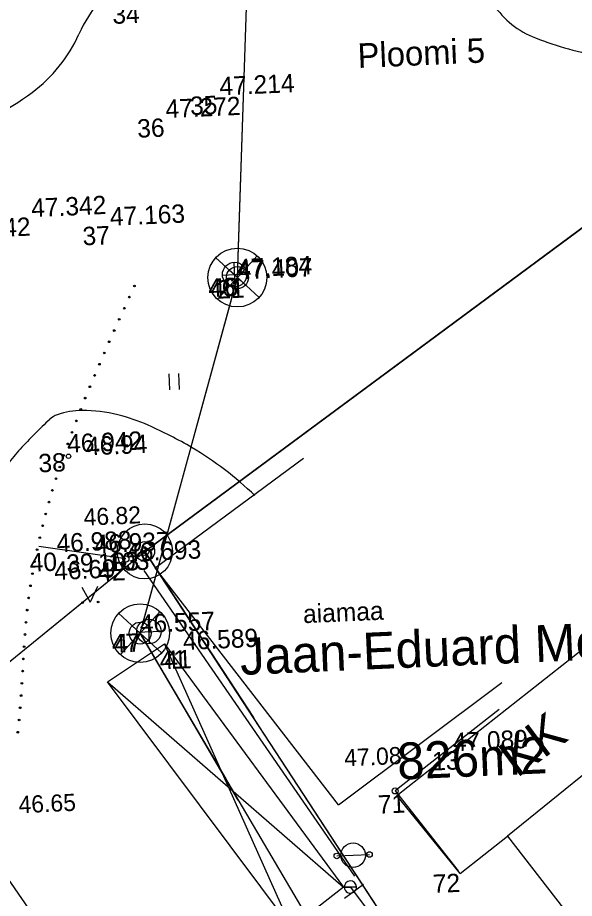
# Model space of a CAD drawing. Extents: x 642106 to 642351, y 6456946 to 6457148.
# Drawn here: x 642201.08 to 642223.85, y 6456976.75 to 6457012.76 of the extents above; entities that cross this region are included whole.
import ezdxf

# ---------------------------------------------------------------- set-up
doc = ezdxf.new("R2010")
doc.units = 0
for name, color, linetype in [('Level 10', 7, 'Continuous'), ('Level 12', 7, 'Continuous'), ('Level 13', 7, 'Continuous'), ('Level 15', 7, 'Continuous'), ('Level 16', 7, 'Continuous'), ('Level 17', 7, 'Continuous'), ('Level 18', 7, 'Continuous'), ('Level 19', 7, 'Continuous'), ('Level 20', 7, 'Continuous'), ('Level 24', 7, 'Continuous'), ('Level 4', 7, 'Continuous'), ('Level 40', 7, 'Continuous'), ('Level 49', 7, 'Continuous'), ('Level 5', 7, 'Continuous'), ('Level 6', 7, 'Continuous'), ('Level 63', 7, 'Continuous'), ('Level 7', 7, 'Continuous'), ('Level 8', 7, 'Continuous'), ('Level 9', 7, 'Continuous'), ('VEEKAEV', 7, 'Continuous')]:
    doc.layers.add(name, color=color, linetype=linetype)

# ---------------------------------------------------------------- blocks, each defined once
blk = doc.blocks.new('VBEK10')
at = {"layer": 'Level 4'}
for radius in [500, 71.4]:
    blk.add_circle((0, 0), radius, dxfattribs=at)
blk = doc.blocks.new('2KANK6')
at = {"layer": 'Level 20'}
for q in [(0, 300), (-300, 0), (300, 0), (0, -300)]:
    blk.add_line((0, 0), q, dxfattribs=at)
blk.add_circle((0, 0), 300, dxfattribs=at)
blk = doc.blocks.new('KHEIN5')
at = {"layer": 'Level 6'}
for p, q in [((-210.89, 335.09), (-210.89, -326.54)), ((182.28, 335.09), (182.28, -326.54))]:
    blk.add_line(p, q, dxfattribs=at)
blk = doc.blocks.new('KMURU4')
at = {"layer": 'Level 6'}
for p in [(-318, 628), (318, 628), (0, 0), (0, 0)]:
    blk.add_line(p, (0, 0), dxfattribs=at)
for centre in [(-318, -8), (318, -8)]:
    blk.add_circle(centre, 34.5, dxfattribs=at)
blk = doc.blocks.new('OVANT0')
at = {"layer": 'Level 16'}
blk.add_line((-667, 0), (667, 0), dxfattribs=at)
for centre in [(-667, 0), (667, 0)]:
    blk.add_circle(centre, 114, dxfattribs=at)
at = {"layer": 'Level 24'}
blk.add_circle((0, 0), 500, dxfattribs=at)
blk = doc.blocks.new('AAP3')
at = {"layer": 'Level 6'}
blk.add_circle((0, 0), 34.5, dxfattribs=at)
blk = doc.blocks.new('PM6')
at = {"layer": 'Level 12'}
for p, q in [((0, 0), (-250, 0)), ((-250, 0), (0, 0)), ((250, 0), (0, 0)), ((0, 0), (250, 0))]:
    blk.add_line(p, q, dxfattribs=at)
for start, end in [(0, 180), (180, 0)]:
    blk.add_arc((0, 0), 250, start, end, dxfattribs=at)
blk = doc.blocks.new('OK4')
at = {"layer": 'Level 15'}
for p, q in [((0, -500), (0, 500)), ((-500, 0), (500, 0)), ((-500, 0), (-500, 0)), ((-500, 0), (-500, 0))]:
    blk.add_line(p, q, dxfattribs=at)
blk.add_circle((0, 0), 500, dxfattribs=at)
blk = doc.blocks.new('2KANK7')
at = {"layer": 'Level 9'}
for q in [(0, 300), (-300, 0), (300, 0), (0, -300)]:
    blk.add_line((0, 0), q, dxfattribs=at)
blk.add_circle((0, 0), 300, dxfattribs=at)
blk = doc.blocks.new('VKANK5')
at = {"layer": 'VEEKAEV'}
for q in [(-500, 0), (0, 500), (500, 0), (0, -500)]:
    blk.add_line((0, 0), q, dxfattribs=at)
blk.add_circle((0, 0), 500, dxfattribs=at)
blk = doc.blocks.new('VBEK11')
at = {"layer": 'Level 6'}
for radius in [500, 71.4]:
    blk.add_circle((0, 0), radius, dxfattribs=at)
blk = doc.blocks.new('MUMM')
at = {"layer": 'Level 18'}
blk.add_circle((0, 0), 90.9, dxfattribs=at)
blk = doc.blocks.new('MUMM0')
at = {"layer": 'Level 13'}
blk.add_circle((0, 0), 90.9, dxfattribs=at)
blk = doc.blocks.new('VBEK20')
at = {"layer": 'Level 18'}
for radius in [500, 71.4]:
    blk.add_circle((0, 0), radius, dxfattribs=at)
blk = doc.blocks.new('MUMM1')
at = {"layer": 'Level 13'}
blk.add_circle((0, 0), 90.9, dxfattribs=at)
blk = doc.blocks.new('VBEK21')
at = {"layer": 'Level 18'}
for radius in [500, 71.4]:
    blk.add_circle((0, 0), radius, dxfattribs=at)
blk = doc.blocks.new('2KAN13')
at = {"layer": 'Level 7'}
for q in [(0, 300), (-300, 0), (300, 0), (0, -300)]:
    blk.add_line((0, 0), q, dxfattribs=at)
blk.add_circle((0, 0), 300, dxfattribs=at)
blk = doc.blocks.new('VBEK23')
at = {"layer": 'Level 8'}
for radius in [500, 71.4]:
    blk.add_circle((0, 0), radius, dxfattribs=at)

msp = doc.modelspace()

# ---------------------------------------------------------------- linework, layer by layer
at = {"layer": 'Level 10'}
for p, q in [((642210.066, 6457002.13), (642210.913, 6457027.662)), ((642206.091, 6456987.593), (642210.066, 6457002.13)), ((642220.207, 6456963.675), (642206.091, 6456987.593))]:
    msp.add_line(p, q, dxfattribs=at)
at = {"layer": 'Level 12'}
for p, q in [((642210.066, 6457002.13), (642210.913, 6457027.662)), ((642206.283, 6456990.934), (642227.486, 6457006.618)), ((642206.091, 6456987.593), (642210.066, 6457002.13)), ((642206.283, 6456990.934), (642210.719, 6456984.143)), ((642206.091, 6456987.593), (642210.082, 6456980.767))]:
    msp.add_line(p, q, dxfattribs=at)
at = {"layer": 'Level 16'}
for centre, radius, start, end in [((642209.179, 6457009.555), 6.138, 140.3484, 155.7138), ((642223.519, 6457015.265), 3.568, 213.5094, 249.166), ((642197.99, 6457014.604), 6.138, 306.8987, 335.7138), ((642228.157, 6457027.452), 16.608, 249.166, 259.0719), ((642195.822, 6457017.491), 9.747, 284.5501, 306.8987), ((642202.99, 6456995.691), 0.877, 109.3412, 132.763), ((642203.723, 6456993.604), 3.089, 89.9926, 109.3412), ((642203.722, 6456990.551), 6.142, 76.3044, 89.9926), ((642203.418, 6456989.304), 7.425, 66.1394, 76.3044), ((642216.254, 6456981.349), 20.411, 132.763, 137.585), ((642199.384, 6456980.183), 17.398, 59.5038, 66.1394), ((642207.584, 6456989.27), 8.668, 137.585, 142.9158), ((642201.382, 6456983.576), 13.461, 52.6923, 59.5038), ((642200.944, 6456983.002), 14.183, 46.0567, 52.6923)]:
    msp.add_arc(centre, radius, start, end, dxfattribs=at)
at = {"layer": 'Level 17'}
for centre, radius, start, end in [((642202.99, 6456995.691), 0.877, 129.1218, 132.763), ((642202.99, 6456995.691), 0.877, 129.1218, 132.763), ((642216.254, 6456981.349), 20.411, 132.763, 137.585), ((642216.254, 6456981.349), 20.411, 132.763, 137.585), ((642207.584, 6456989.27), 8.668, 137.585, 142.9158), ((642207.584, 6456989.27), 8.668, 137.585, 142.9158)]:
    msp.add_arc(centre, radius, start, end, dxfattribs=at)
at = {"layer": 'Level 19'}
for p, q in [((642216.593, 6456980.95), (642224.751, 6456987.387)), ((642227.54, 6456984.495), (642221.111, 6456979.29)), ((642219.182, 6456977.768), (642216.593, 6456980.95)), ((642219.182, 6456977.768), (642221.111, 6456979.29)), ((642221.111, 6456979.29), (642224.988, 6456974.292))]:
    msp.add_line(p, q, dxfattribs=at)
at = {"layer": 'Level 4'}
for p, q in [((642230.64, 6457008.951), (642206.283, 6456990.934)), ((642196.774, 6456983.195), (642206.283, 6456990.934)), ((642212.613, 6456981.251), (642206.283, 6456990.934)), ((642202.1, 6456975.523), (642196.774, 6456983.195)), ((642214.448, 6456976.753), (642215.229, 6456977.327)), ((642214.688, 6456977.213), (642216.798, 6456974.422))]:
    msp.add_line(p, q, dxfattribs=at)
at = {"layer": 'Level 40'}
msp.add_line((642230.64, 6457008.951), (642206.283, 6456990.934), dxfattribs=at)
msp.add_line((642230.64, 6457008.951), (642206.283, 6456990.934), dxfattribs=at)
for points in [[(642245.661, 6456986.628), (642221.367, 6456967.862), (642206.283, 6456990.934), (642230.64, 6457008.951)], [(642206.283, 6456990.934), (642230.64, 6457008.951), (642245.661, 6456986.628), (642221.367, 6456967.862)]]:
    msp.add_lwpolyline(points, close=True, dxfattribs=at)
at = {"layer": 'Level 49'}
msp.add_line((642206.283, 6456990.934), (642206.283, 6456990.934), dxfattribs=at)
msp.add_line((642206.283, 6456990.934), (642206.283, 6456990.934), dxfattribs=at)
msp.add_line((642206.283, 6456990.934), (642206.283, 6456990.934), dxfattribs=at)
at = {"layer": 'Level 5'}
for p, q in [((642210.081, 6457002.581), (642210.898, 6457027.212)), ((642206.21, 6456988.028), (642209.947, 6457001.695)), ((642196.774, 6456983.195), (642205.856, 6456990.586)), ((642196.774, 6456983.195), (642205.856, 6456990.586)), ((642209.603, 6456981.642), (642206.32, 6456987.205)), ((642204.255, 6456972.418), (642196.774, 6456983.195)), ((642204.255, 6456972.418), (642196.774, 6456983.195))]:
    msp.add_line(p, q, dxfattribs=at)
at = {"layer": 'Level 6'}
for p, q in [((642205.509, 6456990.626), (642201.946, 6456991.138)), ((642214.197, 6456980.57), (642220.881, 6456985.577))]:
    msp.add_line(p, q, dxfattribs=at)
msp.add_lwpolyline([(642214.197, 6456980.57), (642206.699, 6456990.264), (642212.771, 6456994.745)], dxfattribs=at)
at = {"layer": 'Level 63'}
for p, q in [((642212.284, 6456975.548), (642207.086, 6456987.152)), ((642204.756, 6456985.597), (642214.406, 6456977.205)), ((642220.764, 6456984.469), (642216.518, 6456981.143)), ((642216.518, 6456981.143), (642219.101, 6456977.875))]:
    msp.add_line(p, q, dxfattribs=at)
msp.add_lwpolyline([(642204.756, 6456985.597), (642207.086, 6456987.152), (642214.406, 6456977.205), (642212.284, 6456975.548)], close=True, dxfattribs=at)
at = {"layer": 'Level 7'}
msp.add_line((642206.246, 6456990.153), (642214.86, 6456977.661), dxfattribs=at)
at = {"layer": 'Level 8'}
for p, q in [((642196.774, 6456983.195), (642206.283, 6456990.934)), ((642221.367, 6456967.862), (642206.283, 6456990.934)), ((642204.255, 6456972.418), (642196.774, 6456983.195))]:
    msp.add_line(p, q, dxfattribs=at)
at = {"layer": 'Level 9'}
for p, q in [((642196.774, 6456983.195), (642206.283, 6456990.934)), ((642210.902, 6456983.869), (642206.283, 6456990.934)), ((642204.255, 6456972.418), (642196.774, 6456983.195))]:
    msp.add_line(p, q, dxfattribs=at)
for centre in [(642205.509, 6456990.626), (642216.518, 6456981.143)]:
    msp.add_circle(centre, 0.125, dxfattribs=at)

# ---------------------------------------------------------------- block references
at = {"layer": 'Level 12', "xscale": 0.0010016049106454617, "yscale": 0.0010016049106454613, "rotation": 2.501003485659088}
msp.add_blockref('PM6', (642214.688, 6456977.213), dxfattribs=at)
at = {"layer": 'Level 13', "xscale": 0.0010016049106454617, "yscale": 0.0010016049106454613, "rotation": 2.501003485659088}
for name in ['MUMM0', 'MUMM1']:
    msp.add_blockref(name, (642205.407, 6456990.445), dxfattribs=at)
at = {"layer": 'Level 15', "xscale": 0.0010016049106454617, "yscale": 0.0010016049106454613, "rotation": 2.501003485659088}
for p in [(642209.954, 6457002.255), (642206.449, 6456987.658)]:
    msp.add_blockref('OK4', p, dxfattribs=at)
at = {"layer": 'Level 16', "xscale": 0.0010016049106454617, "yscale": 0.0010016049106454613, "rotation": 2.501003485659088}
msp.add_blockref('OVANT0', (642214.8, 6456978.514), dxfattribs=at)
at = {"layer": 'Level 18'}
for name, p, xscale, yscale, rotation in [('MUMM', (642203.162, 6456994.824), 0.0010016049106454617, 0.0010016049106454613, 2.501003485659088), ('VBEK20', (642206.283, 6456990.934), 0.00010016049106454618, 0.00010016049106454615, 2.5010034856590875), ('VBEK21', (642206.283, 6456990.934), 0.00010016049106454618, 0.00010016049106454615, 2.5010034856590875), ('MUMM', (642205.407, 6456990.445), 0.0010016049106454617, 0.0010016049106454613, 2.501003485659088)]:
    msp.add_blockref(name, p, dxfattribs=dict(at, xscale=xscale, yscale=yscale, rotation=rotation))
at = {"layer": 'Level 20', "xscale": 0.004006419192831893, "yscale": 0.004006419192831892, "rotation": 47.501003485659076}
for p in [(642210.066, 6457002.13), (642206.091, 6456987.593)]:
    msp.add_blockref('2KANK6', p, dxfattribs=at)
at = {"layer": 'Level 4', "xscale": 0.002253611048952289, "yscale": 0.002253611048952289, "rotation": 2.5010034856590875}
msp.add_blockref('VBEK10', (642206.283, 6456990.934), dxfattribs=at)
at = {"layer": 'Level 6'}
for name, p, xscale, yscale, rotation in [('AAP3', (642205.858, 6457001.787), 0.0010016049106454617, 0.0010016049106454617, 65.37359428867981), ('AAP3', (642205.65, 6457001.332), 0.0010016049106454617, 0.0010016049106454617, 65.43815259893212), ('AAP3', (642205.442, 6457000.876), 0.0010016049106454617, 0.0010016049106454617, 65.54582074044244), ('AAP3', (642205.235, 6457000.42), 0.0010016049106454617, 0.0010016049106454615, 65.69668804667516), ('AAP3', (642205.03, 6456999.963), 0.0010016049106454615, 0.0010016049106454615, 65.89089136869266), ('AAP3', (642204.826, 6456999.506), 0.0010016049106454617, 0.0010016049106454615, 66.12858850185688), ('AAP3', (642204.625, 6456999.047), 0.0010016049106454615, 0.0010016049106454617, 66.40996803567056), ('AAP3', (642204.426, 6456998.588), 0.0010016049106454615, 0.0010016049106454615, 66.73523341194064), ('AAP3', (642204.229, 6456998.127), 0.0010016049106454615, 0.0010016049106454615, 67.10468055432548), ('KHEIN5', (642207.486, 6456997.87), 0.0010016049106454617, 0.0010016049106454613, 2.501003485659088), ('AAP3', (642204.036, 6456997.665), 0.0010016049106454615, 0.0010016049106454613, 67.51833609827915), ('AAP3', (642203.846, 6456997.202), 0.0010016049106454615, 0.0010016049106454615, 67.9766010383341), ('AAP3', (642203.661, 6456996.737), 0.0010016049106454615, 0.0010016049106454617, 68.47962267025444), ('AAP3', (642203.479, 6456996.27), 0.0010016049106454617, 0.001001604910645462, 69.0275199566057), ('AAP3', (642203.302, 6456995.801), 0.0010016049106454615, 0.0010016049106454613, 69.62045743453908), ('AAP3', (642203.13, 6456995.331), 0.001001604910645462, 0.0010016049106454617, 70.25849164399163), ('AAP3', (642202.964, 6456994.859), 0.0010016049106454615, 0.0010016049106454617, 70.94156717151611), ('AAP3', (642202.804, 6456994.384), 0.001001604910645462, 0.0010016049106454615, 71.66952806508337), ('AAP3', (642202.649, 6456993.908), 0.0010016049106454617, 0.0010016049106454617, 72.4422409638543), ('AAP3', (642202.502, 6456993.429), 0.0010016049106454617, 0.0010016049106454617, 73.25915451050177), ('AAP3', (642202.361, 6456992.949), 0.0010016049106454617, 0.0010016049106454617, 74.11993246700654), ('AAP3', (642202.228, 6456992.466), 0.0010016049106454617, 0.001001604910645462, 75.02355418065588), ('AAP3', (642202.102, 6456991.981), 0.0010016049106454613, 0.0010016049106454617, 75.96922128504765), ('AAP3', (642201.985, 6456991.494), 0.0010016049106454617, 0.0010016049106454617, 76.95582598879587), ('VBEK11', (642206.283, 6456990.934), 0.0008012839285163694, 0.0008012839285163692, 2.5010034856590875), ('AAP3', (642201.876, 6456991.006), 0.0010016049106454617, 0.0010016049106454617, 77.98197874131115), ('AAP3', (642201.777, 6456990.515), 0.0010016049106454617, 0.001001604910645462, 79.0458631839744), ('AAP3', (642201.686, 6456990.022), 0.0010016049106454617, 0.0010016049106454617, 80.14572839010697), ('AAP3', (642201.605, 6456989.528), 0.0010016049106454617, 0.0010016049106454613, 81.27941418117909), ('KMURU4', (642204.052, 6456988.863), 0.0010016049106454617, 0.0010016049106454613, 2.501003485659088), ('AAP3', (642201.534, 6456989.033), 0.0010016049106454615, 0.0010016049106454615, 82.4444515655831), ('AAP3', (642201.474, 6456988.536), 0.0010016049106454617, 0.0010016049106454617, 83.63815328195385), ('AAP3', (642201.423, 6456988.037), 0.0010016049106454615, 0.0010016049106454617, 84.75279964533951), ('AAP3', (642201.381, 6456987.538), 0.0010016049106454617, 0.0010016049106454617, 85.60365547617126), ('AAP3', (642201.346, 6456987.039), 0.001001604910645462, 0.0010016049106454617, 86.19542158542474), ('AAP3', (642201.314, 6456986.539), 0.0010016049106454617, 0.0010016049106454622, 86.53373253514964), ('AAP3', (642201.284, 6456986.039), 0.0010016049106454617, 0.0010016049106454615, 86.6208562655688), ('AAP3', (642201.254, 6456985.54), 0.0010016049106454615, 0.0010016049106454615, 86.45542228071149), ('AAP3', (642201.222, 6456985.04), 0.0010016049106454617, 0.0010016049106454615, 86.0322785937381), ('AAP3', (642201.184, 6456984.541), 0.001001604910645462, 0.001001604910645462, 85.34238064418342), ('AAP3', (642201.14, 6456984.042), 0.0010016049106454615, 0.0010016049106454615, 84.37285086514166), ('AAP3', (642201.085, 6456983.544), 0.0010016049106454617, 0.0010016049106454615, 83.107198535952)]:
    msp.add_blockref(name, p, dxfattribs=dict(at, xscale=xscale, yscale=yscale, rotation=rotation))
at = {"layer": 'Level 7', "xscale": 0.0015024096708214604, "yscale": 0.0015024096708214606, "rotation": -42.498996514340924}
for p in [(642210.066, 6457002.13), (642206.091, 6456987.593)]:
    msp.add_blockref('2KAN13', p, dxfattribs=at)
at = {"layer": 'Level 8', "xscale": 0.0008012839285163694, "yscale": 0.0008012839285163692, "rotation": 2.5010034856590875}
msp.add_blockref('VBEK23', (642206.283, 6456990.934), dxfattribs=at)
at = {"layer": 'Level 9'}
for name, p, xscale, yscale, rotation in [('2KANK7', (642210.066, 6457002.13), 0.0015024096708214604, 0.0015024096708214606, -42.498996514340924), ('VKANK5', (642210.09, 6457002.053), 0.00010016049106454618, 0.00010016049106454615, 2.5010034856590875), ('2KANK7', (642206.091, 6456987.593), 0.0015024096708214604, 0.0015024096708214606, -42.498996514340924)]:
    msp.add_blockref(name, p, dxfattribs=dict(at, xscale=xscale, yscale=yscale, rotation=rotation))

# ---------------------------------------------------------------- texts
at = {"layer": 'Level 13'}
for s, height, rotation, p in [('46.69', 0.7512, 2.501, (642202.59, 6456989.761)), ('46.69', 0.7512, 2.501, (642202.59, 6456989.761)), ('103', 0.7512, 2.501, (642204.809, 6456990.117)), ('KK', 1.5024, 36.5469, (642221.503, 6456981.65))]:
    msp.add_text(s, height=height, rotation=rotation, dxfattribs=at).set_placement(p)
at = {"layer": 'Level 18'}
for s, p in [('46.94', (642203.891, 6456994.855)), ('46.69', (642202.59, 6456989.761))]:
    msp.add_text(s, height=0.7512, rotation=2.501, dxfattribs=at).set_placement(p)
at = {"layer": 'Level 4'}
for s, p in [('38', (642201.946, 6456994.162)), ('38', (642201.946, 6456994.162)), ('40', (642201.589, 6456990.097)), ('40', (642201.589, 6456990.097)), ('39', (642203.087, 6456990.054)), ('39', (642203.087, 6456990.054)), ('103', (642204.809, 6456990.117)), ('103', (642204.809, 6456990.117)), ('103', (642204.809, 6456990.117)), ('42', (642204.388, 6456989.713)), ('42', (642204.388, 6456989.713)), ('47', (642205.054, 6456986.796)), ('47', (642205.054, 6456986.796)), ('41', (642207.094, 6456986.116)), ('41', (642207.094, 6456986.116))]:
    msp.add_text(s, height=0.7512, rotation=2.501, dxfattribs=at).set_placement(p)
at = {"layer": 'Level 5'}
for s, p in [('34', (642204.968, 6457012.498)), ('35', (642208.146, 6457008.773)), ('36', (642205.987, 6457007.846)), ('42', (642200.509, 6457003.797)), ('37', (642203.75, 6457003.446)), ('46', (642208.887, 6457001.327)), ('46', (642208.994, 6457001.331)), ('46', (642208.994, 6457001.331)), ('21', (642209.254, 6457001.264)), ('38', (642201.946, 6456994.162)), ('40', (642201.589, 6456990.097)), ('39', (642203.087, 6456990.054)), ('103', (642204.389, 6456990.099)), ('103', (642204.389, 6456990.099)), ('103', (642204.809, 6456990.117)), ('103', (642204.809, 6456990.117)), ('103', (642204.809, 6456990.117)), ('103', (642204.809, 6456990.117)), ('103', (642204.809, 6456990.117)), ('103', (642204.809, 6456990.117)), ('42', (642204.382, 6456989.713)), ('42', (642204.388, 6456989.713)), ('42', (642204.388, 6456989.713)), ('47', (642204.947, 6456986.791)), ('47', (642205.054, 6456986.796)), ('47', (642205.054, 6456986.796)), ('41', (642206.903, 6456986.107)), ('41', (642207.094, 6456986.116)), ('41', (642207.094, 6456986.116)), ('13', (642218.043, 6456981.974)), ('71', (642215.829, 6456980.209)), ('72', (642218.074, 6456976.968))]:
    msp.add_text(s, height=0.7512, rotation=2.501, dxfattribs=at).set_placement(p)
at = {"layer": 'Level 6'}
for s, height, p in [('Ploomi 5', 1.0016, (642215.005, 6457010.698)), ('aiamaa', 0.7512, (642212.766, 6456988)), ('Jaan-Eduard Mekk', 1.50241, (642210.202, 6456985.881)), ('826m2', 1.5024, (642216.629, 6456981.601))]:
    msp.add_text(s, height=height, rotation=2.501, dxfattribs=at).set_placement(p)
at = {"layer": 'Level 63'}
for s, p in [('47.214', (642209.348, 6457009.578)), ('47.272', (642207.142, 6457008.648)), ('47.342', (642201.652, 6457004.599)), ('47.163', (642204.87, 6457004.247)), ('47.184', (642210.066, 6457002.13)), ('47.184', (642210.066, 6457002.13)), ('47.184', (642210.066, 6457002.13)), ('47.407', (642210.09, 6457002.053)), ('46.942', (642203.119, 6456994.965)), ('46.988', (642202.685, 6456990.897)), ('46.937', (642204.242, 6456990.857)), ('46.693', (642205.532, 6456990.515)), ('46.693', (642205.532, 6456990.515)), ('46.693', (642205.532, 6456990.515)), ('46.557', (642206.091, 6456987.593)), ('46.557', (642206.091, 6456987.593)), ('46.557', (642206.091, 6456987.593)), ('46.589', (642207.859, 6456986.901)), ('46.589', (642207.859, 6456986.901)), ('46.589', (642207.859, 6456986.901)), ('47.089', (642218.89, 6456982.763))]:
    msp.add_text(s, height=0.7512, rotation=2.501, dxfattribs=at).set_placement(p)
at = {"layer": 'Level 9'}
for s, height, p in [('46.82', 0.7011, (642203.793, 6456991.984)), ('103', 0.7512, (642204.809, 6456990.117)), ('47.08', 0.7011, (642214.449, 6456982.144)), ('46.65', 0.7011, (642201.132, 6456980.229))]:
    msp.add_text(s, height=height, rotation=2.501, dxfattribs=at).set_placement(p)

doc.saveas('drawing.dxf')
